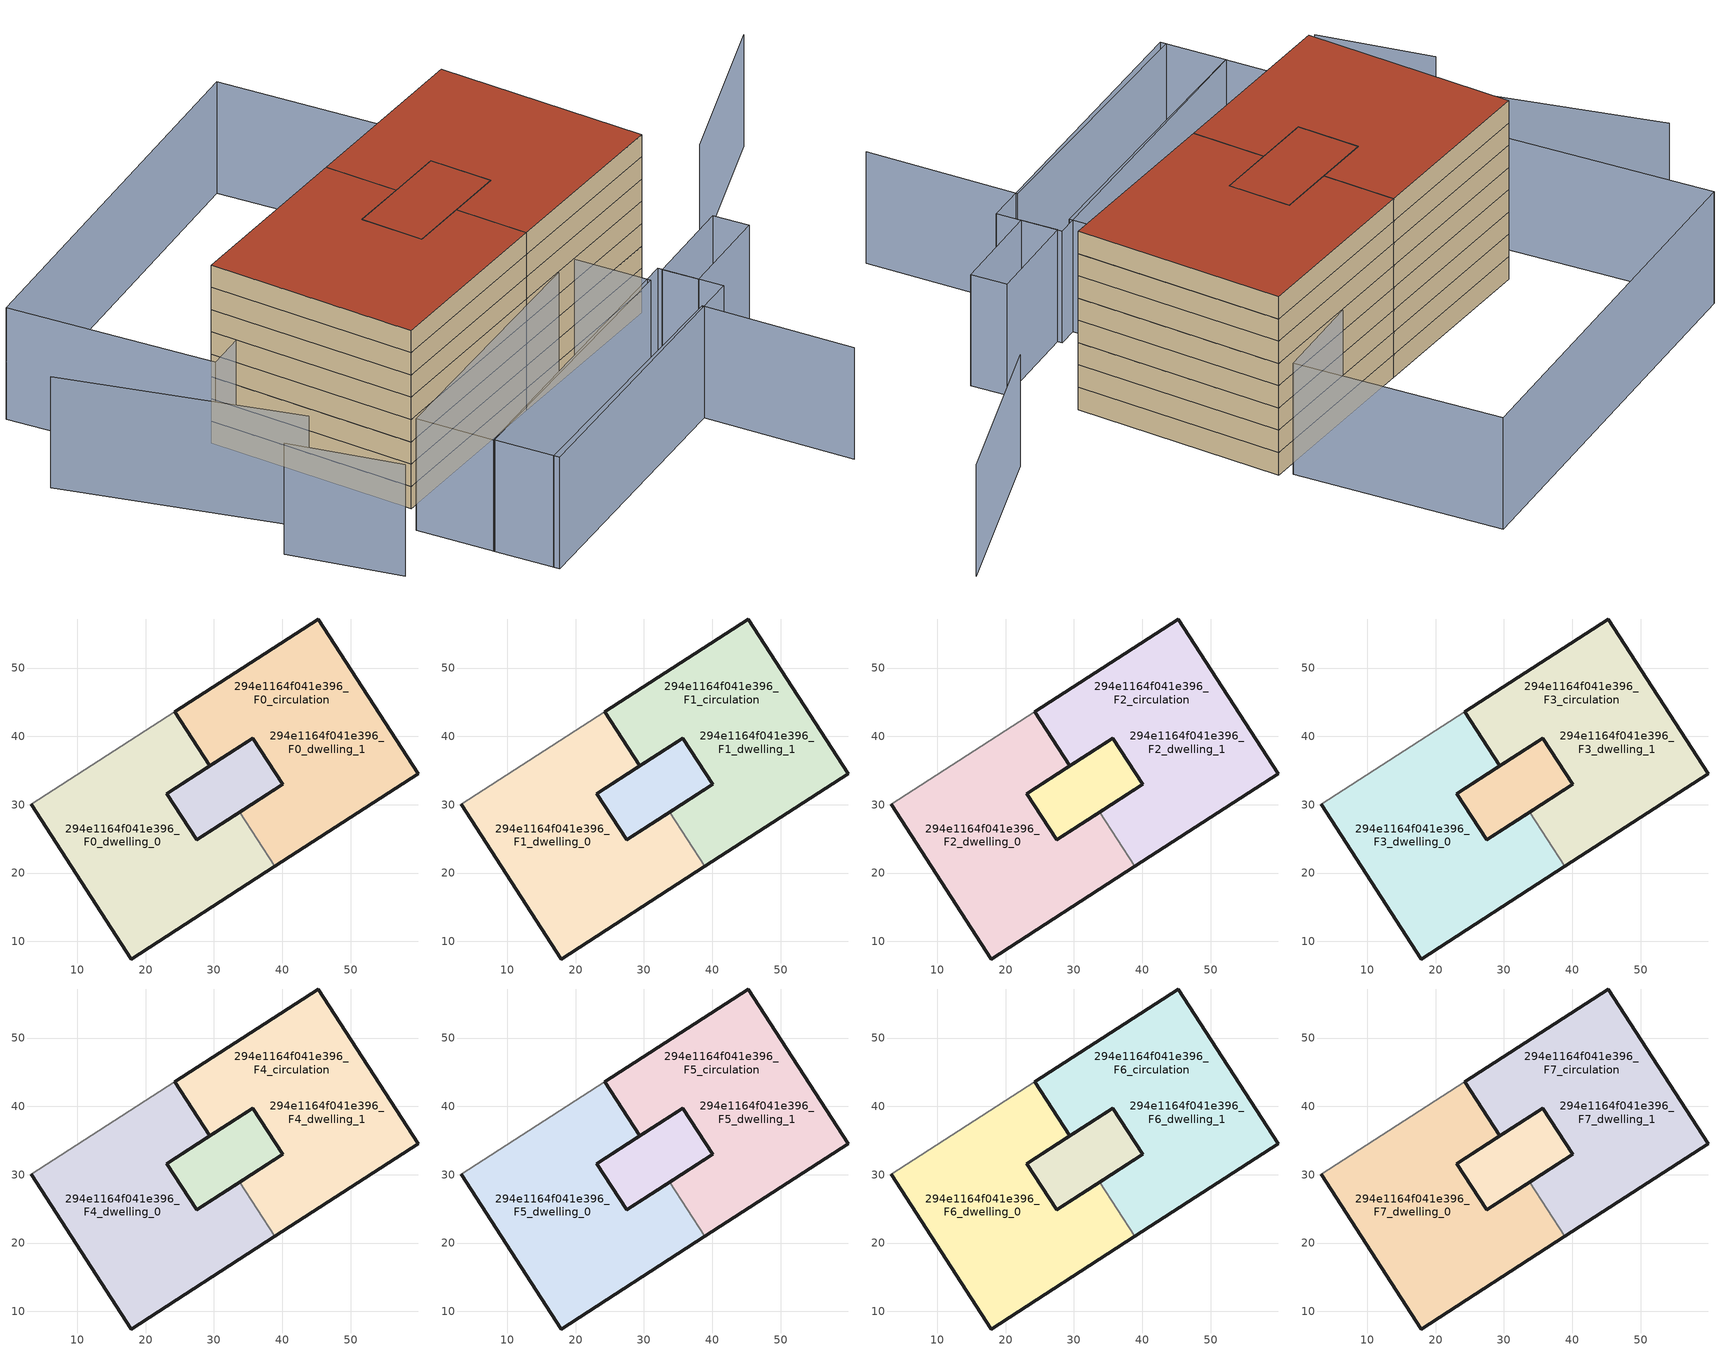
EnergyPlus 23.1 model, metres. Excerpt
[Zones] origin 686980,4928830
294e1164f041e396_F0_dwelling_0
 floor ground (EU_floor_Construction): 35.69,39.76 40.08,32.97 33.78,28.9 27.49,24.83 23.1,31.62 25.18,32.97 29.39,35.69 z0; 29.39,35.69 25.18,32.97 23.1,31.62 27.49,24.83 33.78,28.9 38.9,20.98 17.92,7.42 3.29,30.05 24.27,43.62 z0
 wall outside (EU_wall_Construction): 3.29,30.05 17.92,7.42 38.9,20.98 / 33.78,28.9 27.49,24.83 23.1,31.62 29.39,35.69 24.27,43.62 z0:3
 wall adiabatic (EU_wall_Construction): 24.27,43.62 3.29,30.05 z0:3
 wall to 294e1164f041e396_F0_dwelling_1 (EU_wall_Construction): 38.9,20.98 33.78,28.9 z0:3
294e1164f041e396_F0_dwelling_1
 floor ground (EU_floor_Construction): 35.69,39.76 40.08,32.97 33.78,28.9 27.49,24.83 23.1,31.62 29.39,35.69 31.78,37.24 z0; 45.25,57.18 59.88,34.54 38.9,20.98 33.78,28.9 40.08,32.97 35.69,39.76 31.78,37.24 29.39,35.69 24.27,43.62 z0
 wall outside (EU_wall_Construction): 38.9,20.98 59.88,34.54 45.25,57.18 24.27,43.62 29.39,35.69 35.69,39.76 40.08,32.97 33.78,28.9 z0:3
294e1164f041e396_F0_circulation
 floor ground (EU_floor_Construction): 29.39,35.69 25.18,32.97 23.1,31.62 27.49,24.83 33.78,28.9 38.9,20.98 17.92,7.42 3.29,30.05 24.27,43.62 z0; 35.69,39.76 40.08,32.97 33.78,28.9 27.49,24.83 23.1,31.62 25.18,32.97 29.39,35.69 31.78,37.24 z0; 45.25,57.18 59.88,34.54 38.9,20.98 33.78,28.9 40.08,32.97 35.69,39.76 31.78,37.24 29.39,35.69 24.27,43.62 z0
 wall outside (EU_wall_Construction): 40.08,32.97 35.69,39.76 23.1,31.62 27.49,24.83 40.08,32.97 z0:3
294e1164f041e396_F1_dwelling_0
 floor to 294e1164f041e396_F0_circulation (EU_floor_Construction): 29.39,35.69 25.18,32.97 23.1,31.62 27.49,24.83 33.78,28.9 38.9,20.98 17.92,7.42 3.29,30.05 24.27,43.62 z3
 floor to 294e1164f041e396_F0_dwelling_0 (EU_floor_Construction): 35.69,39.76 40.08,32.97 33.78,28.9 27.49,24.83 23.1,31.62 25.18,32.97 29.39,35.69 z3
 wall outside (EU_wall_Construction): 3.29,30.05 17.92,7.42 38.9,20.98 / 33.78,28.9 27.49,24.83 23.1,31.62 29.39,35.69 24.27,43.62 z3:6
 wall adiabatic (EU_wall_Construction): 24.27,43.62 3.29,30.05 z3:6
 wall to 294e1164f041e396_F1_dwelling_1 (EU_wall_Construction): 38.9,20.98 33.78,28.9 z3:6
294e1164f041e396_F1_dwelling_1
 floor to 294e1164f041e396_F0_dwelling_1 (EU_floor_Construction): 35.69,39.76 40.08,32.97 33.78,28.9 27.49,24.83 23.1,31.62 29.39,35.69 31.78,37.24 z3; 45.25,57.18 59.88,34.54 38.9,20.98 33.78,28.9 40.08,32.97 35.69,39.76 29.39,35.69 24.27,43.62 z3
 wall outside (EU_wall_Construction): 38.9,20.98 59.88,34.54 45.25,57.18 24.27,43.62 29.39,35.69 35.69,39.76 40.08,32.97 33.78,28.9 z3:6
294e1164f041e396_F1_circulation
 floor outside (EU_floor_Construction): 29.39,35.69 26.06,33.54 25.18,32.97 23.1,31.62 27.49,24.83 33.78,28.9 38.9,20.98 17.92,7.42 3.29,30.05 24.27,43.62 z3
 floor to 294e1164f041e396_F0_circulation (EU_floor_Construction): 35.69,39.76 40.08,32.97 33.78,28.9 27.49,24.83 23.1,31.62 25.18,32.97 29.39,35.69 31.78,37.24 z3; 45.25,57.18 59.88,34.54 38.9,20.98 33.78,28.9 40.08,32.97 35.69,39.76 31.78,37.24 29.39,35.69 24.27,43.62 z3
 wall outside (EU_wall_Construction): 40.08,32.97 35.69,39.76 23.1,31.62 27.49,24.83 40.08,32.97 z3:6
294e1164f041e396_F2_dwelling_0
 floor to 294e1164f041e396_F1_circulation (EU_floor_Construction): 29.39,35.69 25.18,32.97 23.1,31.62 27.49,24.83 33.78,28.9 38.9,20.98 17.92,7.42 3.29,30.05 24.27,43.62 z6
 floor to 294e1164f041e396_F1_dwelling_0 (EU_floor_Construction): 35.69,39.76 40.08,32.97 33.78,28.9 27.49,24.83 23.1,31.62 25.18,32.97 29.39,35.69 z6
 wall outside (EU_wall_Construction): 3.29,30.05 17.92,7.42 38.9,20.98 / 33.78,28.9 27.49,24.83 23.1,31.62 29.39,35.69 24.27,43.62 z6:9
 wall adiabatic (EU_wall_Construction): 24.27,43.62 3.29,30.05 z6:9
 wall to 294e1164f041e396_F2_dwelling_1 (EU_wall_Construction): 38.9,20.98 33.78,28.9 z6:9
294e1164f041e396_F2_dwelling_1
 floor to 294e1164f041e396_F1_dwelling_1 (EU_floor_Construction): 35.69,39.76 40.08,32.97 33.78,28.9 27.49,24.83 23.1,31.62 29.39,35.69 31.78,37.24 z6; 45.25,57.18 59.88,34.54 38.9,20.98 33.78,28.9 40.08,32.97 35.69,39.76 29.39,35.69 24.27,43.62 z6
 wall outside (EU_wall_Construction): 38.9,20.98 59.88,34.54 45.25,57.18 24.27,43.62 29.39,35.69 35.69,39.76 40.08,32.97 33.78,28.9 z6:9
294e1164f041e396_F2_circulation
 floor outside (EU_floor_Construction): 29.39,35.69 26.06,33.54 25.18,32.97 23.1,31.62 27.49,24.83 33.78,28.9 38.9,20.98 17.92,7.42 3.29,30.05 24.27,43.62 z6
 floor to 294e1164f041e396_F1_circulation (EU_floor_Construction): 35.69,39.76 40.08,32.97 33.78,28.9 27.49,24.83 23.1,31.62 25.18,32.97 29.39,35.69 31.78,37.24 z6; 45.25,57.18 59.88,34.54 38.9,20.98 33.78,28.9 40.08,32.97 35.69,39.76 31.78,37.24 29.39,35.69 24.27,43.62 z6
 wall outside (EU_wall_Construction): 40.08,32.97 35.69,39.76 23.1,31.62 27.49,24.83 40.08,32.97 z6:9
294e1164f041e396_F3_dwelling_0
 floor to 294e1164f041e396_F2_circulation (EU_floor_Construction): 29.39,35.69 25.18,32.97 23.1,31.62 27.49,24.83 33.78,28.9 38.9,20.98 17.92,7.42 3.29,30.05 24.27,43.62 z9
 floor to 294e1164f041e396_F2_dwelling_0 (EU_floor_Construction): 35.69,39.76 40.08,32.97 33.78,28.9 27.49,24.83 23.1,31.62 25.18,32.97 29.39,35.69 z9
 wall outside (EU_wall_Construction): 3.29,30.05 17.92,7.42 38.9,20.98 / 33.78,28.9 27.49,24.83 23.1,31.62 29.39,35.69 24.27,43.62 z9:12
 wall adiabatic (EU_wall_Construction): 24.27,43.62 3.29,30.05 z9:12
 wall to 294e1164f041e396_F3_dwelling_1 (EU_wall_Construction): 38.9,20.98 33.78,28.9 z9:12
294e1164f041e396_F3_dwelling_1
 floor to 294e1164f041e396_F2_dwelling_1 (EU_floor_Construction): 35.69,39.76 40.08,32.97 33.78,28.9 27.49,24.83 23.1,31.62 29.39,35.69 31.78,37.24 z9; 45.25,57.18 59.88,34.54 38.9,20.98 33.78,28.9 40.08,32.97 35.69,39.76 29.39,35.69 24.27,43.62 z9
 wall outside (EU_wall_Construction): 38.9,20.98 59.88,34.54 45.25,57.18 24.27,43.62 29.39,35.69 35.69,39.76 40.08,32.97 33.78,28.9 z9:12
294e1164f041e396_F3_circulation
 floor outside (EU_floor_Construction): 29.39,35.69 26.06,33.54 25.18,32.97 23.1,31.62 27.49,24.83 33.78,28.9 38.9,20.98 17.92,7.42 3.29,30.05 24.27,43.62 z9
 floor to 294e1164f041e396_F2_circulation (EU_floor_Construction): 35.69,39.76 40.08,32.97 33.78,28.9 27.49,24.83 23.1,31.62 25.18,32.97 29.39,35.69 31.78,37.24 z9; 45.25,57.18 59.88,34.54 38.9,20.98 33.78,28.9 40.08,32.97 35.69,39.76 31.78,37.24 29.39,35.69 24.27,43.62 z9
 wall outside (EU_wall_Construction): 40.08,32.97 35.69,39.76 23.1,31.62 27.49,24.83 40.08,32.97 z9:12
294e1164f041e396_F4_dwelling_0
 floor to 294e1164f041e396_F3_circulation (EU_floor_Construction): 29.39,35.69 25.18,32.97 23.1,31.62 27.49,24.83 33.78,28.9 38.9,20.98 17.92,7.42 3.29,30.05 24.27,43.62 z12
 floor to 294e1164f041e396_F3_dwelling_0 (EU_floor_Construction): 35.69,39.76 40.08,32.97 33.78,28.9 27.49,24.83 23.1,31.62 25.18,32.97 29.39,35.69 z12
 wall outside (EU_wall_Construction): 3.29,30.05 17.92,7.42 38.9,20.98 / 33.78,28.9 27.49,24.83 23.1,31.62 29.39,35.69 24.27,43.62 z12:15
 wall adiabatic (EU_wall_Construction): 24.27,43.62 3.29,30.05 z12:15
 wall to 294e1164f041e396_F4_dwelling_1 (EU_wall_Construction): 38.9,20.98 33.78,28.9 z12:15
294e1164f041e396_F4_dwelling_1
 floor to 294e1164f041e396_F3_dwelling_1 (EU_floor_Construction): 35.69,39.76 40.08,32.97 33.78,28.9 27.49,24.83 23.1,31.62 29.39,35.69 31.78,37.24 z12; 45.25,57.18 59.88,34.54 38.9,20.98 33.78,28.9 40.08,32.97 35.69,39.76 29.39,35.69 24.27,43.62 z12
 wall outside (EU_wall_Construction): 38.9,20.98 59.88,34.54 45.25,57.18 24.27,43.62 29.39,35.69 35.69,39.76 40.08,32.97 33.78,28.9 z12:15
294e1164f041e396_F4_circulation
 floor outside (EU_floor_Construction): 29.39,35.69 26.06,33.54 25.18,32.97 23.1,31.62 27.49,24.83 33.78,28.9 38.9,20.98 17.92,7.42 3.29,30.05 24.27,43.62 z12
 floor to 294e1164f041e396_F3_circulation (EU_floor_Construction): 35.69,39.76 40.08,32.97 33.78,28.9 27.49,24.83 23.1,31.62 25.18,32.97 29.39,35.69 31.78,37.24 z12; 45.25,57.18 59.88,34.54 38.9,20.98 33.78,28.9 40.08,32.97 35.69,39.76 31.78,37.24 29.39,35.69 24.27,43.62 z12
 wall outside (EU_wall_Construction): 40.08,32.97 35.69,39.76 23.1,31.62 27.49,24.83 40.08,32.97 z12:15
294e1164f041e396_F5_dwelling_0
 floor to 294e1164f041e396_F4_circulation (EU_floor_Construction): 29.39,35.69 25.18,32.97 23.1,31.62 27.49,24.83 33.78,28.9 38.9,20.98 17.92,7.42 3.29,30.05 24.27,43.62 z15
 floor to 294e1164f041e396_F4_dwelling_0 (EU_floor_Construction): 35.69,39.76 40.08,32.97 33.78,28.9 27.49,24.83 23.1,31.62 25.18,32.97 29.39,35.69 z15
 wall outside (EU_wall_Construction): 3.29,30.05 17.92,7.42 38.9,20.98 / 33.78,28.9 27.49,24.83 23.1,31.62 29.39,35.69 24.27,43.62 z15:18
 wall adiabatic (EU_wall_Construction): 24.27,43.62 3.29,30.05 z15:18
 wall to 294e1164f041e396_F5_dwelling_1 (EU_wall_Construction): 38.9,20.98 33.78,28.9 z15:18
294e1164f041e396_F5_dwelling_1
 floor to 294e1164f041e396_F4_dwelling_1 (EU_floor_Construction): 35.69,39.76 40.08,32.97 33.78,28.9 27.49,24.83 23.1,31.62 29.39,35.69 31.78,37.24 z15; 45.25,57.18 59.88,34.54 38.9,20.98 33.78,28.9 40.08,32.97 35.69,39.76 29.39,35.69 24.27,43.62 z15
 wall outside (EU_wall_Construction): 38.9,20.98 59.88,34.54 45.25,57.18 24.27,43.62 29.39,35.69 35.69,39.76 40.08,32.97 33.78,28.9 z15:18
294e1164f041e396_F5_circulation
 floor outside (EU_floor_Construction): 29.39,35.69 26.06,33.54 25.18,32.97 23.1,31.62 27.49,24.83 33.78,28.9 38.9,20.98 17.92,7.42 3.29,30.05 24.27,43.62 z15
 floor to 294e1164f041e396_F4_circulation (EU_floor_Construction): 35.69,39.76 40.08,32.97 33.78,28.9 27.49,24.83 23.1,31.62 25.18,32.97 29.39,35.69 31.78,37.24 z15; 45.25,57.18 59.88,34.54 38.9,20.98 33.78,28.9 40.08,32.97 35.69,39.76 31.78,37.24 29.39,35.69 24.27,43.62 z15
 wall outside (EU_wall_Construction): 40.08,32.97 35.69,39.76 23.1,31.62 27.49,24.83 40.08,32.97 z15:18
294e1164f041e396_F6_dwelling_0
 floor to 294e1164f041e396_F5_circulation (EU_floor_Construction): 29.39,35.69 25.18,32.97 23.1,31.62 27.49,24.83 33.78,28.9 38.9,20.98 17.92,7.42 3.29,30.05 24.27,43.62 z18
 floor to 294e1164f041e396_F5_dwelling_0 (EU_floor_Construction): 35.69,39.76 40.08,32.97 33.78,28.9 27.49,24.83 23.1,31.62 25.18,32.97 29.39,35.69 z18
 wall outside (EU_wall_Construction): 3.29,30.05 17.92,7.42 38.9,20.98 / 33.78,28.9 27.49,24.83 23.1,31.62 29.39,35.69 24.27,43.62 z18:21
 wall adiabatic (EU_wall_Construction): 24.27,43.62 3.29,30.05 z18:21
 wall to 294e1164f041e396_F6_dwelling_1 (EU_wall_Construction): 38.9,20.98 33.78,28.9 z18:21
294e1164f041e396_F6_dwelling_1
 floor to 294e1164f041e396_F5_dwelling_1 (EU_floor_Construction): 35.69,39.76 40.08,32.97 33.78,28.9 27.49,24.83 23.1,31.62 29.39,35.69 31.78,37.24 z18; 45.25,57.18 59.88,34.54 38.9,20.98 33.78,28.9 40.08,32.97 35.69,39.76 29.39,35.69 24.27,43.62 z18
 wall outside (EU_wall_Construction): 38.9,20.98 59.88,34.54 45.25,57.18 24.27,43.62 29.39,35.69 35.69,39.76 40.08,32.97 33.78,28.9 z18:21
294e1164f041e396_F6_circulation
 floor outside (EU_floor_Construction): 29.39,35.69 26.06,33.54 25.18,32.97 23.1,31.62 27.49,24.83 33.78,28.9 38.9,20.98 17.92,7.42 3.29,30.05 24.27,43.62 z18
 floor to 294e1164f041e396_F5_circulation (EU_floor_Construction): 35.69,39.76 40.08,32.97 33.78,28.9 27.49,24.83 23.1,31.62 25.18,32.97 29.39,35.69 31.78,37.24 z18; 45.25,57.18 59.88,34.54 38.9,20.98 33.78,28.9 40.08,32.97 35.69,39.76 31.78,37.24 29.39,35.69 24.27,43.62 z18
 wall outside (EU_wall_Construction): 40.08,32.97 35.69,39.76 23.1,31.62 27.49,24.83 40.08,32.97 z18:21
294e1164f041e396_F7_dwelling_0
 floor to 294e1164f041e396_F6_circulation (EU_floor_Construction): 29.39,35.69 25.18,32.97 23.1,31.62 27.49,24.83 33.78,28.9 38.9,20.98 17.92,7.42 3.29,30.05 24.27,43.62 z21
 floor to 294e1164f041e396_F6_dwelling_0 (EU_floor_Construction): 35.69,39.76 40.08,32.97 33.78,28.9 27.49,24.83 23.1,31.62 25.18,32.97 29.39,35.69 z21
 wall outside (EU_wall_Construction): 3.29,30.05 17.92,7.42 38.9,20.98 / 33.78,28.9 27.49,24.83 23.1,31.62 29.39,35.69 24.27,43.62 z21:24
 wall adiabatic (EU_wall_Construction): 24.27,43.62 3.29,30.05 z21:24
 wall to 294e1164f041e396_F7_dwelling_1 (EU_wall_Construction): 38.9,20.98 33.78,28.9 z21:24
 roof outside (EU_roof_Construction): 40.08,32.97 35.69,39.76 29.39,35.69 25.18,32.97 23.1,31.62 27.49,24.83 33.78,28.9 z24; 38.9,20.98 33.78,28.9 27.49,24.83 23.1,31.62 25.18,32.97 29.39,35.69 24.27,43.62 3.29,30.05 17.92,7.42 z24
294e1164f041e396_F7_dwelling_1
 floor to 294e1164f041e396_F6_dwelling_1 (EU_floor_Construction): 35.69,39.76 40.08,32.97 33.78,28.9 27.49,24.83 23.1,31.62 29.39,35.69 31.78,37.24 z21; 45.25,57.18 59.88,34.54 38.9,20.98 33.78,28.9 40.08,32.97 35.69,39.76 29.39,35.69 24.27,43.62 z21
 wall outside (EU_wall_Construction): 38.9,20.98 59.88,34.54 45.25,57.18 24.27,43.62 29.39,35.69 35.69,39.76 40.08,32.97 33.78,28.9 z21:24
 roof outside (EU_roof_Construction): 59.88,34.54 45.25,57.18 24.27,43.62 29.39,35.69 31.78,37.24 35.69,39.76 40.08,32.97 33.78,28.9 38.9,20.98 z24; 33.78,28.9 40.08,32.97 35.69,39.76 31.78,37.24 29.39,35.69 23.1,31.62 27.49,24.83 z24
294e1164f041e396_F7_circulation
 floor outside (EU_floor_Construction): 29.39,35.69 26.06,33.54 25.18,32.97 23.1,31.62 27.49,24.83 33.78,28.9 38.9,20.98 17.92,7.42 3.29,30.05 24.27,43.62 z21
 floor to 294e1164f041e396_F6_circulation (EU_floor_Construction): 35.69,39.76 40.08,32.97 33.78,28.9 27.49,24.83 23.1,31.62 25.18,32.97 29.39,35.69 31.78,37.24 z21; 45.25,57.18 59.88,34.54 38.9,20.98 33.78,28.9 40.08,32.97 35.69,39.76 31.78,37.24 29.39,35.69 24.27,43.62 z21
 wall outside (EU_wall_Construction): 40.08,32.97 35.69,39.76 23.1,31.62 27.49,24.83 40.08,32.97 z21:24
 roof outside (EU_roof_Construction): 33.78,28.9 40.08,32.97 35.69,39.76 31.78,37.24 29.39,35.69 25.18,32.97 23.1,31.62 27.49,24.83 z24; 38.9,20.98 33.78,28.9 27.49,24.83 23.1,31.62 25.18,32.97 29.39,35.69 24.27,43.62 3.29,30.05 17.92,7.42 z24; 59.88,34.54 45.25,57.18 24.27,43.62 29.39,35.69 31.78,37.24 35.69,39.76 40.08,32.97 33.78,28.9 38.9,20.98 z24
shading: 0.58,4.71 11.05,-5.51 / 27.25,-10.97 56.48,11.13 / 56.48,11.13 68.29,-4.49 / -17.44,29.17 5.54,8.73 / 71.17,42.81 85.92,62.22 / 60.59,14.01 27.72,-11.59 / 27.72,-11.59 22.53,-4.92 / 22.53,-4.92 55.4,20.67 / 55.4,20.67 60.59,14.01 / 53.52,18.66 22.57,-4.98 / 22.57,-4.98 16.44,3.03 / 16.44,3.03 47.4,26.68 / 47.4,26.68 53.52,18.66 / 55.68,20.14 65.96,28.3 / 65.96,28.3 68.85,24.65 / 68.85,24.65 58.57,16.49 / 58.57,16.49 55.68,20.14 / -15.66,44.82 27.08,78.72 / 27.08,78.72 43.71,57.76 / 43.71,57.76 0.97,23.86 / 0.97,23.86 -15.66,44.82 z0:15
[Building]
EU S2 Campaign: North Axis=0; Terrain=City; Solar Distribution=FullExterior
[Site:Location]
Bologna: Latitude=44.5; Longitude=11.25; Time Zone=1; Elevation=37
[SizingPeriod:WeatherFileDays]
AnnualSizingPeriod: Begin Month=1; Begin Day of Month=1; End Month=12; End Day of Month=31; Day of Week for Start Day=Monday; Use Weather File Daylight Saving Period=No; Use Weather File Rain and Snow Indicators=No
[MATERIAL]
EU_InternalMass_Material: Roughness=MediumRough; Thickness=0.1; Conductivity=1; Density=1800; Specific Heat=900; Thermal Absorptance=0.9; Solar Absorptance=0.7; Visible Absorptance=0.7
[MATERIAL:NOMASS] Roughness=MediumRough; Thermal Absorptance=0.9; Solar Absorptance=0.7; Visible Absorptance=0.7
Name | Thermal Resistance
EU_wall_NoMass | 0.905828
EU_roof_NoMass | 0.37593
EU_floor_NoMass | 0.67114
[CONSTRUCTION]
EU_wall_Construction: EU_wall_NoMass
EU_roof_Construction: EU_roof_NoMass
EU_floor_Construction: EU_floor_NoMass
EU_InternalMass_Construction: EU_InternalMass_Material
[ZONE] Type=1; Multiplier=1; Ceiling Height=autocalculate; Floor Area=autocalculate; Part of Total Floor Area=Yes
Name | Volume
294e1164f041e396_F0_dwelling_0; 294e1164f041e396_F1_dwelling_0; 294e1164f041e396_F2_dwelling_0; 294e1164f041e396_F3_dwelling_0; 294e1164f041e396_F4_dwelling_0; 294e1164f041e396_F5_dwelling_0; 294e1164f041e396_F6_dwelling_0; 294e1164f041e396_F7_dwelling_0; 294e1164f041e396_F0_dwelling_1; 294e1164f041e396_F1_dwelling_1; 294e1164f041e396_F2_dwelling_1; 294e1164f041e396_F3_dwelling_1; 294e1164f041e396_F4_dwelling_1; 294e1164f041e396_F5_dwelling_1; 294e1164f041e396_F6_dwelling_1; 294e1164f041e396_F7_dwelling_1 | 2201.79
294e1164f041e396_F0_circulation; 294e1164f041e396_F1_circulation; 294e1164f041e396_F2_circulation; 294e1164f041e396_F3_circulation; 294e1164f041e396_F4_circulation; 294e1164f041e396_F5_circulation; 294e1164f041e396_F6_circulation; 294e1164f041e396_F7_circulation | 4039.98
[INTERNALMASS] Construction=EU_InternalMass_Construction; Surface Area=612.73
Name | Zone or ZoneList
294e1164f041e396_F0_dwelling_0_EU_InternalMass | 294e1164f041e396_F0_dwelling_0
294e1164f041e396_F0_dwelling_1_EU_InternalMass | 294e1164f041e396_F0_dwelling_1
294e1164f041e396_F1_dwelling_0_EU_InternalMass | 294e1164f041e396_F1_dwelling_0
294e1164f041e396_F1_dwelling_1_EU_InternalMass | 294e1164f041e396_F1_dwelling_1
294e1164f041e396_F2_dwelling_0_EU_InternalMass | 294e1164f041e396_F2_dwelling_0
294e1164f041e396_F2_dwelling_1_EU_InternalMass | 294e1164f041e396_F2_dwelling_1
294e1164f041e396_F3_dwelling_0_EU_InternalMass | 294e1164f041e396_F3_dwelling_0
294e1164f041e396_F3_dwelling_1_EU_InternalMass | 294e1164f041e396_F3_dwelling_1
294e1164f041e396_F4_dwelling_0_EU_InternalMass | 294e1164f041e396_F4_dwelling_0
294e1164f041e396_F4_dwelling_1_EU_InternalMass | 294e1164f041e396_F4_dwelling_1
294e1164f041e396_F5_dwelling_0_EU_InternalMass | 294e1164f041e396_F5_dwelling_0
294e1164f041e396_F5_dwelling_1_EU_InternalMass | 294e1164f041e396_F5_dwelling_1
294e1164f041e396_F6_dwelling_0_EU_InternalMass | 294e1164f041e396_F6_dwelling_0
294e1164f041e396_F6_dwelling_1_EU_InternalMass | 294e1164f041e396_F6_dwelling_1
294e1164f041e396_F7_dwelling_0_EU_InternalMass | 294e1164f041e396_F7_dwelling_0
294e1164f041e396_F7_dwelling_1_EU_InternalMass | 294e1164f041e396_F7_dwelling_1
[OTHEREQUIPMENT] Fuel Type=Electricity; Design Level Calculation Method=Watts/Area; Power per Zone Floor Area=1; Fraction Latent=0; Fraction Radiant=0; Fraction Lost=0; Carbon Dioxide Generation Rate=0; EndUse Subcategory=EU_Step8_InternalGains
Name | Zone or ZoneList or Space or SpaceList | Schedule
EU_Step8_InternalGain_294e1164f041e396_F0_dwelling_0_f000 | 294e1164f041e396_F0_dwelling_0 | EU_Step8_GainSchedule_294e1164f041e396_F0_dwelling_0_f000
EU_Step8_InternalGain_294e1164f041e396_F0_dwelling_1_f000 | 294e1164f041e396_F0_dwelling_1 | EU_Step8_GainSchedule_294e1164f041e396_F0_dwelling_1_f000
EU_Step8_InternalGain_294e1164f041e396_F1_dwelling_0_f000 | 294e1164f041e396_F1_dwelling_0 | EU_Step8_GainSchedule_294e1164f041e396_F1_dwelling_0_f000
EU_Step8_InternalGain_294e1164f041e396_F1_dwelling_1_f000 | 294e1164f041e396_F1_dwelling_1 | EU_Step8_GainSchedule_294e1164f041e396_F1_dwelling_1_f000
EU_Step8_InternalGain_294e1164f041e396_F2_dwelling_0_f000 | 294e1164f041e396_F2_dwelling_0 | EU_Step8_GainSchedule_294e1164f041e396_F2_dwelling_0_f000
EU_Step8_InternalGain_294e1164f041e396_F2_dwelling_1_f000 | 294e1164f041e396_F2_dwelling_1 | EU_Step8_GainSchedule_294e1164f041e396_F2_dwelling_1_f000
EU_Step8_InternalGain_294e1164f041e396_F3_dwelling_0_f000 | 294e1164f041e396_F3_dwelling_0 | EU_Step8_GainSchedule_294e1164f041e396_F3_dwelling_0_f000
EU_Step8_InternalGain_294e1164f041e396_F3_dwelling_1_f000 | 294e1164f041e396_F3_dwelling_1 | EU_Step8_GainSchedule_294e1164f041e396_F3_dwelling_1_f000
EU_Step8_InternalGain_294e1164f041e396_F4_dwelling_0_f000 | 294e1164f041e396_F4_dwelling_0 | EU_Step8_GainSchedule_294e1164f041e396_F4_dwelling_0_f000
EU_Step8_InternalGain_294e1164f041e396_F4_dwelling_1_f000 | 294e1164f041e396_F4_dwelling_1 | EU_Step8_GainSchedule_294e1164f041e396_F4_dwelling_1_f000
EU_Step8_InternalGain_294e1164f041e396_F5_dwelling_0_f000 | 294e1164f041e396_F5_dwelling_0 | EU_Step8_GainSchedule_294e1164f041e396_F5_dwelling_0_f000
EU_Step8_InternalGain_294e1164f041e396_F5_dwelling_1_f000 | 294e1164f041e396_F5_dwelling_1 | EU_Step8_GainSchedule_294e1164f041e396_F5_dwelling_1_f000
EU_Step8_InternalGain_294e1164f041e396_F6_dwelling_0_f000 | 294e1164f041e396_F6_dwelling_0 | EU_Step8_GainSchedule_294e1164f041e396_F6_dwelling_0_f000
EU_Step8_InternalGain_294e1164f041e396_F6_dwelling_1_f000 | 294e1164f041e396_F6_dwelling_1 | EU_Step8_GainSchedule_294e1164f041e396_F6_dwelling_1_f000
EU_Step8_InternalGain_294e1164f041e396_F7_dwelling_0_f000 | 294e1164f041e396_F7_dwelling_0 | EU_Step8_GainSchedule_294e1164f041e396_F7_dwelling_0_f000
EU_Step8_InternalGain_294e1164f041e396_F7_dwelling_1_f000 | 294e1164f041e396_F7_dwelling_1 | EU_Step8_GainSchedule_294e1164f041e396_F7_dwelling_1_f000
[ZONEINFILTRATION:DESIGNFLOWRATE] Schedule=EU_AlwaysOn; Design Flow Rate Calculation Method=Flow/Area; Flow Rate per Floor Area=0.0005; Constant Term Coefficient=1; Temperature Term Coefficient=0; Velocity Term Coefficient=0; Velocity Squared Term Coefficient=0
Name | Zone or ZoneList or Space or SpaceList
EU_Circulation_Infiltration_294e1164f041e396_F0_circulation | 294e1164f041e396_F0_circulation
EU_Circulation_Infiltration_294e1164f041e396_F1_circulation | 294e1164f041e396_F1_circulation
EU_Circulation_Infiltration_294e1164f041e396_F2_circulation | 294e1164f041e396_F2_circulation
EU_Circulation_Infiltration_294e1164f041e396_F3_circulation | 294e1164f041e396_F3_circulation
EU_Circulation_Infiltration_294e1164f041e396_F4_circulation | 294e1164f041e396_F4_circulation
EU_Circulation_Infiltration_294e1164f041e396_F5_circulation | 294e1164f041e396_F5_circulation
EU_Circulation_Infiltration_294e1164f041e396_F6_circulation | 294e1164f041e396_F6_circulation
EU_Circulation_Infiltration_294e1164f041e396_F7_circulation | 294e1164f041e396_F7_circulation
[ZONEVENTILATION:DESIGNFLOWRATE] Schedule=EU_AlwaysOn; Design Flow Rate Calculation Method=AirChanges/Hour; Air Changes per Hour=0.73129; Ventilation Type=Natural; Fan Pressure Rise=0; Fan Total Efficiency=1; Constant Term Coefficient=1; Temperature Term Coefficient=0; Velocity Term Coefficient=0; Velocity Squared Term Coefficient=0; Minimum Indoor Temperature=-100; Maximum Indoor Temperature=100; Delta Temperature=-100; Minimum Outdoor Temperature=-100; Maximum Outdoor Temperature=100; Maximum Wind Speed=40
Name | Zone or ZoneList or Space or SpaceList
EU_ConstantAir_294e1164f041e396_F0_dwelling_0 | 294e1164f041e396_F0_dwelling_0
EU_ConstantAir_294e1164f041e396_F0_dwelling_1 | 294e1164f041e396_F0_dwelling_1
EU_ConstantAir_294e1164f041e396_F1_dwelling_0 | 294e1164f041e396_F1_dwelling_0
EU_ConstantAir_294e1164f041e396_F1_dwelling_1 | 294e1164f041e396_F1_dwelling_1
EU_ConstantAir_294e1164f041e396_F2_dwelling_0 | 294e1164f041e396_F2_dwelling_0
EU_ConstantAir_294e1164f041e396_F2_dwelling_1 | 294e1164f041e396_F2_dwelling_1
EU_ConstantAir_294e1164f041e396_F3_dwelling_0 | 294e1164f041e396_F3_dwelling_0
EU_ConstantAir_294e1164f041e396_F3_dwelling_1 | 294e1164f041e396_F3_dwelling_1
EU_ConstantAir_294e1164f041e396_F4_dwelling_0 | 294e1164f041e396_F4_dwelling_0
EU_ConstantAir_294e1164f041e396_F4_dwelling_1 | 294e1164f041e396_F4_dwelling_1
EU_ConstantAir_294e1164f041e396_F5_dwelling_0 | 294e1164f041e396_F5_dwelling_0
EU_ConstantAir_294e1164f041e396_F5_dwelling_1 | 294e1164f041e396_F5_dwelling_1
EU_ConstantAir_294e1164f041e396_F6_dwelling_0 | 294e1164f041e396_F6_dwelling_0
EU_ConstantAir_294e1164f041e396_F6_dwelling_1 | 294e1164f041e396_F6_dwelling_1
EU_ConstantAir_294e1164f041e396_F7_dwelling_0 | 294e1164f041e396_F7_dwelling_0
EU_ConstantAir_294e1164f041e396_F7_dwelling_1 | 294e1164f041e396_F7_dwelling_1
[HVACTEMPLATE:THERMOSTAT] Constant Heating Setpoint=20; Constant Cooling Setpoint=50
EU_HeatOnly_294e1164f041e396_F0_dwelling_0; EU_HeatOnly_294e1164f041e396_F0_dwelling_1; EU_HeatOnly_294e1164f041e396_F1_dwelling_0; EU_HeatOnly_294e1164f041e396_F1_dwelling_1; EU_HeatOnly_294e1164f041e396_F2_dwelling_0; EU_HeatOnly_294e1164f041e396_F2_dwelling_1; EU_HeatOnly_294e1164f041e396_F3_dwelling_0; EU_HeatOnly_294e1164f041e396_F3_dwelling_1; EU_HeatOnly_294e1164f041e396_F4_dwelling_0; EU_HeatOnly_294e1164f041e396_F4_dwelling_1; EU_HeatOnly_294e1164f041e396_F5_dwelling_0; EU_HeatOnly_294e1164f041e396_F5_dwelling_1; EU_HeatOnly_294e1164f041e396_F6_dwelling_0; EU_HeatOnly_294e1164f041e396_F6_dwelling_1; EU_HeatOnly_294e1164f041e396_F7_dwelling_0; EU_HeatOnly_294e1164f041e396_F7_dwelling_1
[HVACTEMPLATE:ZONE:IDEALLOADSAIRSYSTEM] System Availability Schedule=EU_AlwaysOn; Maximum Heating Supply Air Temperature=50; Minimum Cooling Supply Air Temperature=13; Maximum Heating Supply Air Humidity Ratio=0.0156; Minimum Cooling Supply Air Humidity Ratio=0.0077; Heating Limit=NoLimit; Cooling Limit=NoLimit; Heating Availability Schedule=EU_AlwaysOn; Cooling Availability Schedule=EU_CoolingOff; Dehumidification Control Type=ConstantSensibleHeatRatio; Cooling Sensible Heat Ratio=0.7; Dehumidification Setpoint=60; Humidification Control Type=None; Humidification Setpoint=30; Outdoor Air Method=None; Outdoor Air Flow Rate per Person=0.00944; Outdoor Air Flow Rate per Zone Floor Area=0; Outdoor Air Flow Rate per Zone=0; Demand Controlled Ventilation Type=None; Outdoor Air Economizer Type=NoEconomizer; Heat Recovery Type=None; Sensible Heat Recovery Effectiveness=0.7; Latent Heat Recovery Effectiveness=0.65
Name | Template Thermostat
294e1164f041e396_F0_dwelling_0 | EU_HeatOnly_294e1164f041e396_F0_dwelling_0
294e1164f041e396_F0_dwelling_1 | EU_HeatOnly_294e1164f041e396_F0_dwelling_1
294e1164f041e396_F1_dwelling_0 | EU_HeatOnly_294e1164f041e396_F1_dwelling_0
294e1164f041e396_F1_dwelling_1 | EU_HeatOnly_294e1164f041e396_F1_dwelling_1
294e1164f041e396_F2_dwelling_0 | EU_HeatOnly_294e1164f041e396_F2_dwelling_0
294e1164f041e396_F2_dwelling_1 | EU_HeatOnly_294e1164f041e396_F2_dwelling_1
294e1164f041e396_F3_dwelling_0 | EU_HeatOnly_294e1164f041e396_F3_dwelling_0
294e1164f041e396_F3_dwelling_1 | EU_HeatOnly_294e1164f041e396_F3_dwelling_1
294e1164f041e396_F4_dwelling_0 | EU_HeatOnly_294e1164f041e396_F4_dwelling_0
294e1164f041e396_F4_dwelling_1 | EU_HeatOnly_294e1164f041e396_F4_dwelling_1
294e1164f041e396_F5_dwelling_0 | EU_HeatOnly_294e1164f041e396_F5_dwelling_0
294e1164f041e396_F5_dwelling_1 | EU_HeatOnly_294e1164f041e396_F5_dwelling_1
294e1164f041e396_F6_dwelling_0 | EU_HeatOnly_294e1164f041e396_F6_dwelling_0
294e1164f041e396_F6_dwelling_1 | EU_HeatOnly_294e1164f041e396_F6_dwelling_1
294e1164f041e396_F7_dwelling_0 | EU_HeatOnly_294e1164f041e396_F7_dwelling_0
294e1164f041e396_F7_dwelling_1 | EU_HeatOnly_294e1164f041e396_F7_dwelling_1
[SIZING:ZONE] Zone Cooling Design Supply Air Temperature Input Method=SupplyAirTemperature; Zone Cooling Design Supply Air Temperature=13; Zone Heating Design Supply Air Temperature Input Method=SupplyAirTemperature; Zone Heating Design Supply Air Temperature=50; Zone Cooling Design Supply Air Humidity Ratio=0.008; Zone Heating Design Supply Air Humidity Ratio=0.008; Cooling Design Air Flow Method=DesignDay; Cooling Design Air Flow Rate=0; Cooling Minimum Air Flow per Zone Floor Area=0.000762; Cooling Minimum Air Flow=0; Cooling Minimum Air Flow Fraction=0.2; Heating Design Air Flow Method=DesignDay; Heating Design Air Flow Rate=0; Heating Maximum Air Flow per Zone Floor Area=0.002032; Heating Maximum Air Flow=0.141576; Heating Maximum Air Flow Fraction=0.3; Account for Dedicated Outdoor Air System=No; Dedicated Outdoor Air System Control Strategy=NeutralSupplyAir; Dedicated Outdoor Air Low Setpoint Temperature for Design=autosize; Dedicated Outdoor Air High Setpoint Temperature for Design=autosize; Zone Load Sizing Method=Sensible Load Only No Latent Load; Zone Latent Cooling Design Supply Air Humidity Ratio Input Method=HumidityRatioDifference; Zone Cooling Design Supply Air Humidity Ratio Difference=0.005; Zone Latent Heating Design Supply Air Humidity Ratio Input Method=HumidityRatioDifference; Zone Humidification Design Supply Air Humidity Ratio Difference=0.005
294e1164f041e396_F0_dwelling_0; 294e1164f041e396_F0_dwelling_1; 294e1164f041e396_F1_dwelling_0; 294e1164f041e396_F1_dwelling_1; 294e1164f041e396_F2_dwelling_0; 294e1164f041e396_F2_dwelling_1; 294e1164f041e396_F3_dwelling_0; 294e1164f041e396_F3_dwelling_1; 294e1164f041e396_F4_dwelling_0; 294e1164f041e396_F4_dwelling_1; 294e1164f041e396_F5_dwelling_0; 294e1164f041e396_F5_dwelling_1; 294e1164f041e396_F6_dwelling_0; 294e1164f041e396_F6_dwelling_1; 294e1164f041e396_F7_dwelling_0; 294e1164f041e396_F7_dwelling_1
[SCHEDULE:CONSTANT]
Name | Hourly Value
EU_AlwaysOn | 1
EU_CoolingOff | 0
[SCHEDULE:FILE] Column Number=1; Rows to Skip at Top=0; Number of Hours of Data=8760; Column Separator=Comma; Interpolate to Timestep=No; Minutes per Item=60; Adjust Schedule for Daylight Savings=Yes
Name | File
EU_Step8_GainSchedule_294e1164f041e396_F0_dwelling_0_f000 | ../../schedules/294e1164f041e396/294e1164f041e396_F0_dwelling_0_f000_gain.csv
EU_Step8_GainSchedule_294e1164f041e396_F0_dwelling_1_f000 | ../../schedules/294e1164f041e396/294e1164f041e396_F0_dwelling_1_f000_gain.csv
EU_Step8_GainSchedule_294e1164f041e396_F1_dwelling_0_f000 | ../../schedules/294e1164f041e396/294e1164f041e396_F1_dwelling_0_f000_gain.csv
EU_Step8_GainSchedule_294e1164f041e396_F1_dwelling_1_f000 | ../../schedules/294e1164f041e396/294e1164f041e396_F1_dwelling_1_f000_gain.csv
EU_Step8_GainSchedule_294e1164f041e396_F2_dwelling_0_f000 | ../../schedules/294e1164f041e396/294e1164f041e396_F2_dwelling_0_f000_gain.csv
EU_Step8_GainSchedule_294e1164f041e396_F2_dwelling_1_f000 | ../../schedules/294e1164f041e396/294e1164f041e396_F2_dwelling_1_f000_gain.csv
EU_Step8_GainSchedule_294e1164f041e396_F3_dwelling_0_f000 | ../../schedules/294e1164f041e396/294e1164f041e396_F3_dwelling_0_f000_gain.csv
EU_Step8_GainSchedule_294e1164f041e396_F3_dwelling_1_f000 | ../../schedules/294e1164f041e396/294e1164f041e396_F3_dwelling_1_f000_gain.csv
EU_Step8_GainSchedule_294e1164f041e396_F4_dwelling_0_f000 | ../../schedules/294e1164f041e396/294e1164f041e396_F4_dwelling_0_f000_gain.csv
EU_Step8_GainSchedule_294e1164f041e396_F4_dwelling_1_f000 | ../../schedules/294e1164f041e396/294e1164f041e396_F4_dwelling_1_f000_gain.csv
EU_Step8_GainSchedule_294e1164f041e396_F5_dwelling_0_f000 | ../../schedules/294e1164f041e396/294e1164f041e396_F5_dwelling_0_f000_gain.csv
EU_Step8_GainSchedule_294e1164f041e396_F5_dwelling_1_f000 | ../../schedules/294e1164f041e396/294e1164f041e396_F5_dwelling_1_f000_gain.csv
EU_Step8_GainSchedule_294e1164f041e396_F6_dwelling_0_f000 | ../../schedules/294e1164f041e396/294e1164f041e396_F6_dwelling_0_f000_gain.csv
EU_Step8_GainSchedule_294e1164f041e396_F6_dwelling_1_f000 | ../../schedules/294e1164f041e396/294e1164f041e396_F6_dwelling_1_f000_gain.csv
EU_Step8_GainSchedule_294e1164f041e396_F7_dwelling_0_f000 | ../../schedules/294e1164f041e396/294e1164f041e396_F7_dwelling_0_f000_gain.csv
EU_Step8_GainSchedule_294e1164f041e396_F7_dwelling_1_f000 | ../../schedules/294e1164f041e396/294e1164f041e396_F7_dwelling_1_f000_gain.csv
